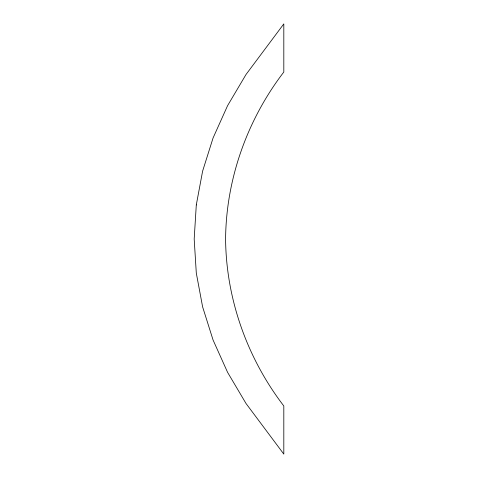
<?xml version="1.0" encoding="UTF-8"?>
<svg xmlns="http://www.w3.org/2000/svg" width="478" height="478" viewBox="0 0 478 478"><rect width="100%" height="100%" fill="white"/><g stroke="black" fill="none" stroke-linecap="round" stroke-linejoin="round"><path stroke-width="0.72" d="M196.297 204.937L194.188 239L196.297 273.063L202.606 306.834L213.069 340.025L227.588 372.344L246.033 403.516L283.812 454.1L283.812 405.965C247.323 358.38 226.094 299.085 225.592 239C226.094 178.915 247.323 119.62 283.812 72.035L283.812 23.9L246.033 74.484L227.588 105.656L213.069 137.975L202.606 171.166L196.297 204.937"/></g></svg>
